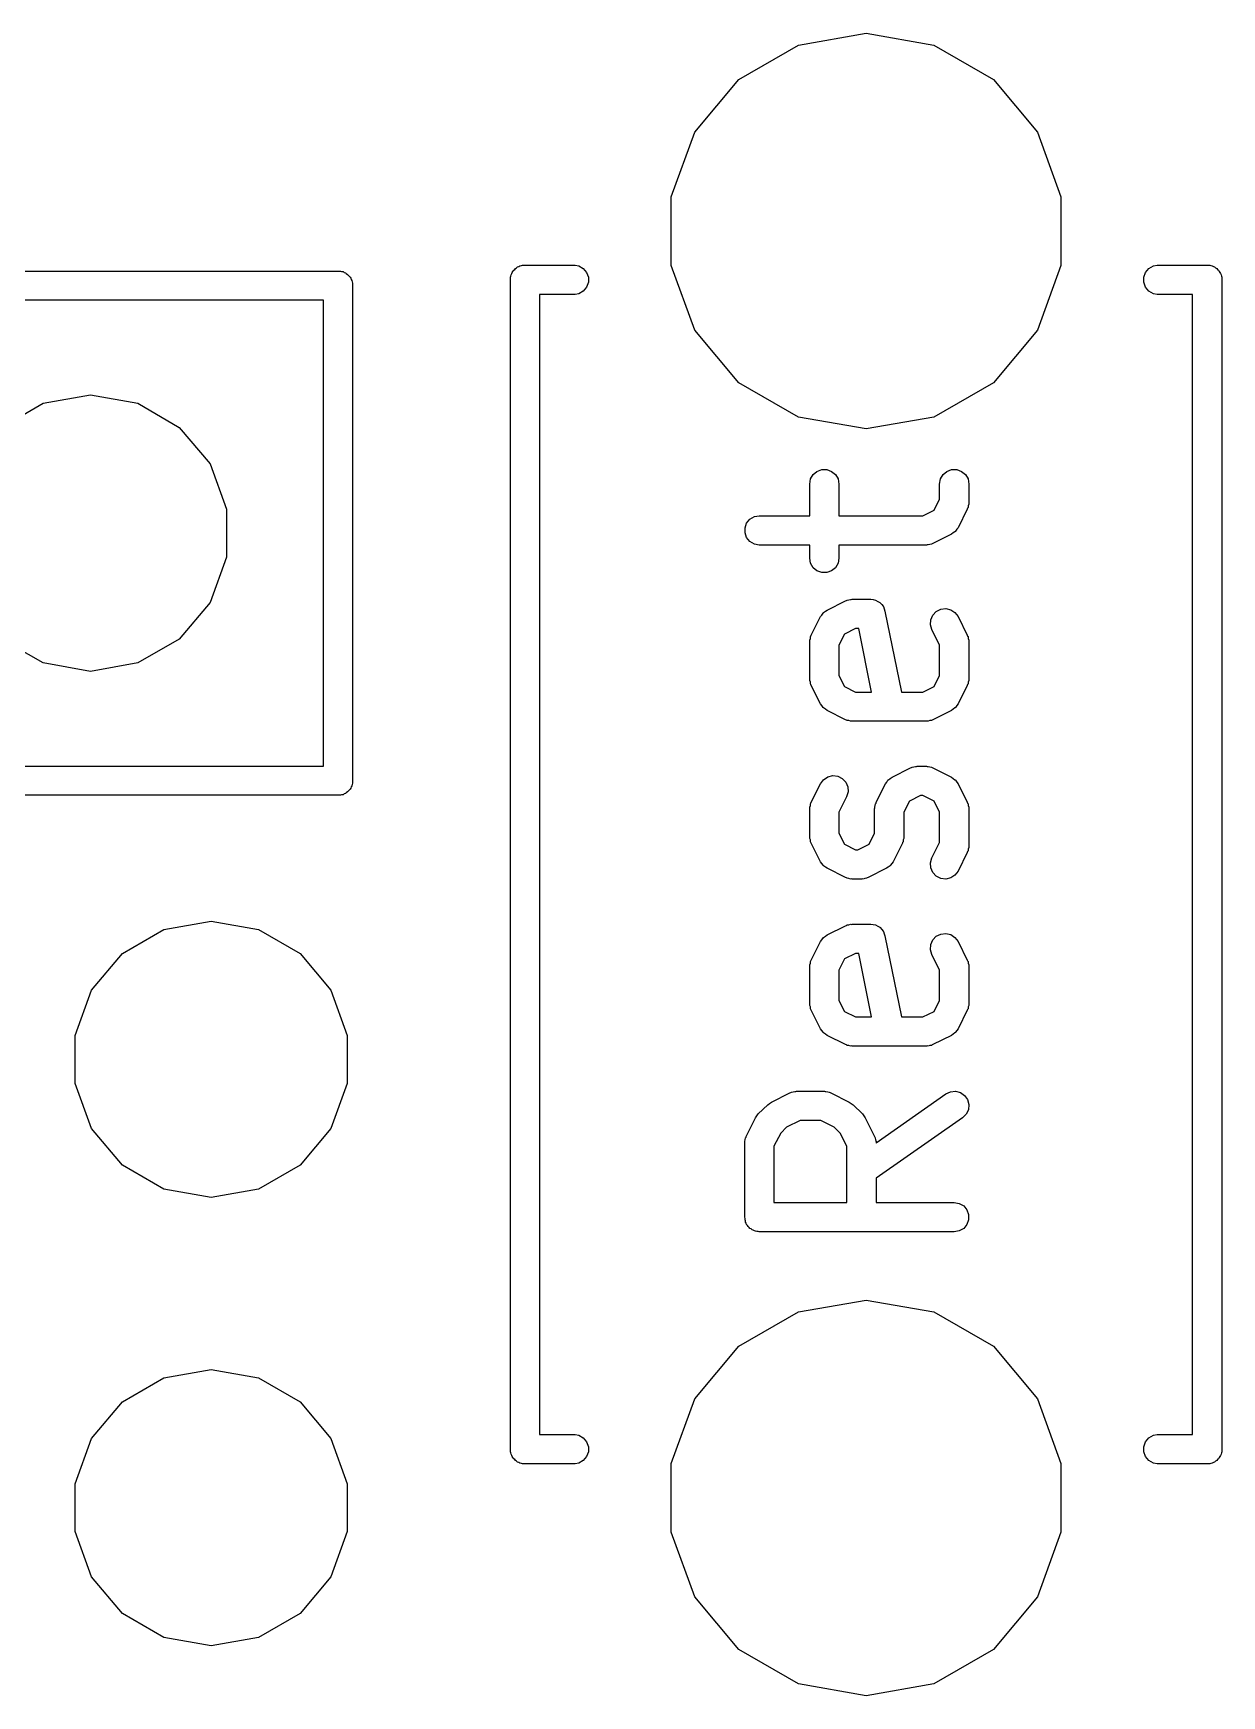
# Model space of a CAD drawing. Extents: x 61 to 195, y -144 to -65.
# Drawn here: x 188.63 to 194.72, y -111.27 to -102.73 of the extents above; entities that cross this region are included whole.
import ezdxf

# ---------------------------------------------------------------- set-up
doc = ezdxf.new("R2010")
doc.units = 0
doc.header["$MEASUREMENT"] = 0
doc.layers.add('BLACK', color=7, linetype='CONTINUOUS')

msp = doc.modelspace()

# ---------------------------------------------------------------- linework, layer by layer
at = {"layer": 'BLACK', "linetype": 'CONTINUOUS'}
for p, q in [((192.553, -102.796), (192.9, -102.735)), ((192.9, -102.735), (193.247, -102.796)), ((192.247, -102.972), (192.553, -102.796)), ((193.247, -102.796), (193.553, -102.972)), ((192.021, -103.242), (192.247, -102.972)), ((193.553, -102.972), (193.779, -103.242)), ((191.9, -103.574), (192.021, -103.242)), ((193.779, -103.242), (193.9, -103.574)), ((191.9, -103.926), (191.9, -103.574)), ((193.9, -103.574), (193.9, -103.926)), ((180.023, -103.955), (190.197, -103.955)), ((190.197, -103.955), (190.203, -103.955)), ((190.197, -103.955), (190.197, -103.955)), ((190.203, -103.955), (190.209, -103.957)), ((190.209, -103.957), (190.216, -103.958)), ((190.216, -103.958), (190.222, -103.962)), ((190.222, -103.962), (190.228, -103.964)), ((190.228, -103.964), (190.233, -103.968)), ((190.233, -103.968), (190.239, -103.972)), ((190.239, -103.972), (190.243, -103.977)), ((190.243, -103.977), (190.248, -103.981)), ((191.077, -103.981), (191.078, -103.974)), ((191.078, -103.974), (191.082, -103.968)), ((191.082, -103.968), (191.084, -103.962)), ((191.084, -103.962), (191.088, -103.957)), ((191.088, -103.957), (191.092, -103.951)), ((191.092, -103.951), (191.097, -103.947)), ((191.097, -103.947), (191.101, -103.942)), ((191.101, -103.942), (191.107, -103.938)), ((191.107, -103.938), (191.112, -103.934)), ((191.112, -103.934), (191.118, -103.932)), ((191.118, -103.932), (191.124, -103.928)), ((191.124, -103.928), (191.131, -103.927)), ((191.131, -103.927), (191.137, -103.925)), ((191.137, -103.925), (191.143, -103.925)), ((191.143, -103.925), (191.143, -103.925)), ((191.143, -103.925), (191.407, -103.925)), ((191.407, -103.925), (191.426, -103.928)), ((191.426, -103.928), (191.449, -103.942)), ((191.449, -103.942), (191.466, -103.962)), ((191.466, -103.962), (191.475, -103.987)), ((192.021, -104.258), (191.9, -103.926)), ((193.9, -103.926), (193.779, -104.258)), ((194.325, -103.987), (194.334, -103.962)), ((194.334, -103.962), (194.351, -103.942)), ((194.351, -103.942), (194.374, -103.928)), ((194.374, -103.928), (194.393, -103.925)), ((194.393, -103.925), (194.657, -103.925)), ((194.657, -103.925), (194.663, -103.925)), ((194.657, -103.925), (194.657, -103.925)), ((194.663, -103.925), (194.669, -103.927)), ((194.669, -103.927), (194.676, -103.928)), ((194.676, -103.928), (194.682, -103.932)), ((194.682, -103.932), (194.688, -103.934)), ((194.688, -103.934), (194.693, -103.938)), ((194.693, -103.938), (194.699, -103.942)), ((194.699, -103.942), (194.703, -103.947)), ((194.703, -103.947), (194.708, -103.951)), ((194.708, -103.951), (194.712, -103.957)), ((194.712, -103.957), (194.716, -103.962)), ((194.716, -103.962), (194.718, -103.968)), ((194.718, -103.968), (194.722, -103.974)), ((194.722, -103.974), (194.723, -103.981)), ((190.248, -103.981), (190.252, -103.987)), ((190.252, -103.987), (190.256, -103.992)), ((190.256, -103.992), (190.258, -103.998)), ((190.258, -103.998), (190.262, -104.004)), ((190.262, -104.004), (190.263, -104.011)), ((190.263, -104.011), (190.265, -104.017)), ((190.265, -104.017), (190.265, -104.023)), ((190.265, -104.023), (190.265, -104.023)), ((190.265, -104.023), (190.265, -106.577)), ((191.075, -103.987), (191.077, -103.981)), ((191.075, -103.993), (191.075, -103.987)), ((191.075, -110.007), (191.075, -103.993)), ((191.449, -104.058), (191.426, -104.072)), ((191.466, -104.038), (191.449, -104.058)), ((191.475, -104.013), (191.466, -104.038)), ((191.475, -103.987), (191.475, -104.013)), ((194.325, -104.013), (194.325, -103.987)), ((194.334, -104.038), (194.325, -104.013)), ((194.351, -104.058), (194.334, -104.038)), ((194.374, -104.072), (194.351, -104.058)), ((194.723, -103.981), (194.725, -103.987)), ((194.725, -103.987), (194.725, -103.993)), ((194.725, -103.993), (194.725, -103.993)), ((194.725, -103.993), (194.725, -110.007)), ((190.115, -104.105), (180.105, -104.105)), ((190.115, -106.495), (190.115, -104.105)), ((191.407, -104.075), (191.225, -104.075)), ((191.225, -104.075), (191.225, -109.925)), ((191.426, -104.072), (191.407, -104.075)), ((194.393, -104.075), (194.374, -104.072)), ((194.575, -104.075), (194.393, -104.075)), ((194.575, -109.925), (194.575, -104.075)), ((192.247, -104.528), (192.021, -104.258)), ((193.779, -104.258), (193.553, -104.528)), ((192.553, -104.704), (192.247, -104.528)), ((193.553, -104.528), (193.247, -104.704)), ((188.464, -104.757), (188.677, -104.633)), ((188.677, -104.633), (188.92, -104.591)), ((188.92, -104.591), (189.163, -104.633)), ((189.163, -104.633), (189.376, -104.757)), ((192.9, -104.765), (192.553, -104.704)), ((193.247, -104.704), (192.9, -104.765)), ((189.376, -104.757), (189.534, -104.945)), ((189.534, -104.945), (189.618, -105.177)), ((192.615, -105.022), (192.628, -104.999)), ((192.628, -104.999), (192.648, -104.983)), ((192.648, -104.983), (192.673, -104.974)), ((192.673, -104.974), (192.699, -104.974)), ((192.699, -104.974), (192.723, -104.983)), ((192.723, -104.983), (192.743, -104.999)), ((192.743, -104.999), (192.756, -105.022)), ((193.282, -105.022), (193.295, -104.999)), ((193.295, -104.999), (193.315, -104.983)), ((193.315, -104.983), (193.339, -104.974)), ((193.339, -104.974), (193.365, -104.974)), ((193.365, -104.974), (193.39, -104.983)), ((193.39, -104.983), (193.41, -104.999)), ((193.41, -104.999), (193.423, -105.022)), ((192.611, -105.048), (192.615, -105.022)), ((192.611, -105.211), (192.611, -105.048)), ((192.756, -105.022), (192.761, -105.048)), ((192.761, -105.048), (192.761, -105.211)), ((193.277, -105.048), (193.282, -105.022)), ((193.277, -105.125), (193.277, -105.048)), ((193.423, -105.022), (193.427, -105.048)), ((193.427, -105.048), (193.427, -105.143)), ((193.249, -105.182), (193.277, -105.125)), ((193.421, -105.172), (193.419, -105.176)), ((193.423, -105.169), (193.421, -105.172)), ((193.424, -105.16), (193.423, -105.169)), ((193.427, -105.151), (193.424, -105.16)), ((193.427, -105.143), (193.427, -105.147)), ((193.427, -105.147), (193.427, -105.151)), ((189.618, -105.177), (189.618, -105.423)), ((192.279, -105.273), (192.287, -105.248)), ((192.287, -105.248), (192.304, -105.228)), ((192.304, -105.228), (192.327, -105.215)), ((192.327, -105.215), (192.352, -105.211)), ((192.352, -105.211), (192.611, -105.211)), ((192.761, -105.211), (193.192, -105.211)), ((193.192, -105.211), (193.249, -105.182)), ((193.419, -105.176), (193.372, -105.272)), ((192.279, -105.299), (192.279, -105.273)), ((192.287, -105.323), (192.279, -105.299)), ((192.304, -105.343), (192.287, -105.323)), ((192.327, -105.356), (192.304, -105.343)), ((193.338, -105.305), (193.243, -105.353)), ((193.347, -105.299), (193.338, -105.305)), ((193.356, -105.293), (193.347, -105.299)), ((193.358, -105.291), (193.356, -105.293)), ((193.359, -105.29), (193.358, -105.291)), ((193.365, -105.28), (193.359, -105.29)), ((193.372, -105.272), (193.365, -105.28)), ((189.618, -105.423), (189.534, -105.655)), ((192.352, -105.361), (192.327, -105.356)), ((192.611, -105.361), (192.352, -105.361)), ((192.611, -105.429), (192.611, -105.361)), ((192.615, -105.454), (192.611, -105.429)), ((192.761, -105.429), (192.756, -105.454)), ((193.21, -105.361), (192.761, -105.361)), ((192.761, -105.361), (192.761, -105.429)), ((193.214, -105.36), (193.21, -105.361)), ((193.218, -105.36), (193.214, -105.36)), ((193.227, -105.358), (193.218, -105.36)), ((193.235, -105.356), (193.227, -105.358)), ((193.239, -105.354), (193.235, -105.356)), ((193.243, -105.353), (193.239, -105.354)), ((192.628, -105.477), (192.615, -105.454)), ((192.648, -105.494), (192.628, -105.477)), ((192.673, -105.502), (192.648, -105.494)), ((192.699, -105.502), (192.673, -105.502)), ((192.723, -105.494), (192.699, -105.502)), ((192.743, -105.477), (192.723, -105.494)), ((192.756, -105.454), (192.743, -105.477)), ((189.534, -105.655), (189.376, -105.843)), ((192.7, -105.695), (192.795, -105.647)), ((192.795, -105.647), (192.799, -105.646)), ((192.799, -105.646), (192.803, -105.644)), ((192.803, -105.644), (192.812, -105.642)), ((192.812, -105.642), (192.82, -105.64)), ((192.82, -105.64), (192.824, -105.64)), ((192.824, -105.64), (192.829, -105.639)), ((192.829, -105.639), (192.924, -105.639)), ((192.924, -105.639), (192.936, -105.641)), ((192.936, -105.641), (192.948, -105.643)), ((192.948, -105.643), (192.949, -105.644)), ((192.949, -105.644), (192.949, -105.644)), ((192.949, -105.644), (192.96, -105.65)), ((192.96, -105.65), (192.971, -105.656)), ((192.971, -105.656), (192.971, -105.656)), ((192.971, -105.656), (192.972, -105.657)), ((192.972, -105.657), (192.98, -105.666)), ((192.98, -105.666), (192.988, -105.675)), ((192.988, -105.675), (192.988, -105.676)), ((192.988, -105.676), (192.989, -105.677)), ((192.989, -105.677), (192.993, -105.688)), ((192.619, -105.824), (192.666, -105.728)), ((192.666, -105.728), (192.673, -105.72)), ((192.673, -105.72), (192.679, -105.71)), ((192.679, -105.71), (192.681, -105.709)), ((192.681, -105.709), (192.682, -105.707)), ((192.682, -105.707), (192.691, -105.701)), ((192.691, -105.701), (192.7, -105.695)), ((192.993, -105.688), (192.997, -105.7)), ((192.997, -105.7), (193.081, -106.115)), ((193.23, -105.77), (193.232, -105.744)), ((193.238, -105.795), (193.23, -105.77)), ((193.232, -105.744), (193.242, -105.721)), ((193.242, -105.721), (193.26, -105.702)), ((193.26, -105.702), (193.283, -105.69)), ((193.283, -105.69), (193.309, -105.687)), ((193.309, -105.687), (193.335, -105.693)), ((193.335, -105.693), (193.356, -105.707)), ((193.356, -105.707), (193.372, -105.728)), ((193.372, -105.728), (193.419, -105.824)), ((188.677, -105.966), (188.464, -105.843)), ((189.376, -105.843), (189.163, -105.966)), ((192.611, -105.849), (192.614, -105.84)), ((192.611, -105.853), (192.611, -105.849)), ((192.611, -105.857), (192.611, -105.853)), ((192.611, -106.048), (192.611, -105.857)), ((192.614, -105.84), (192.615, -105.831)), ((192.615, -105.831), (192.617, -105.828)), ((192.617, -105.828), (192.619, -105.824)), ((192.789, -105.818), (192.761, -105.875)), ((192.846, -105.789), (192.789, -105.818)), ((192.862, -105.789), (192.846, -105.789)), ((192.928, -106.115), (192.862, -105.789)), ((193.277, -105.875), (193.238, -105.795)), ((193.419, -105.824), (193.421, -105.828)), ((193.421, -105.828), (193.423, -105.831)), ((193.423, -105.831), (193.424, -105.84)), ((193.424, -105.84), (193.427, -105.849)), ((193.427, -105.849), (193.427, -105.853)), ((193.427, -105.853), (193.427, -105.857)), ((193.427, -105.857), (193.427, -106.048)), ((192.761, -105.875), (192.761, -106.03)), ((193.277, -106.03), (193.277, -105.875)), ((188.92, -106.009), (188.677, -105.966)), ((189.163, -105.966), (188.92, -106.009)), ((192.611, -106.052), (192.611, -106.048)), ((192.611, -106.056), (192.611, -106.052)), ((192.614, -106.065), (192.611, -106.056)), ((192.615, -106.073), (192.614, -106.065)), ((192.617, -106.077), (192.615, -106.073)), ((192.619, -106.081), (192.617, -106.077)), ((192.666, -106.176), (192.619, -106.081)), ((192.761, -106.03), (192.789, -106.087)), ((192.789, -106.087), (192.846, -106.115)), ((193.192, -106.115), (193.249, -106.087)), ((193.249, -106.087), (193.277, -106.03)), ((193.419, -106.081), (193.372, -106.176)), ((193.421, -106.077), (193.419, -106.081)), ((193.423, -106.073), (193.421, -106.077)), ((193.424, -106.065), (193.423, -106.073)), ((193.427, -106.056), (193.424, -106.065)), ((193.427, -106.048), (193.427, -106.052)), ((193.427, -106.052), (193.427, -106.056)), ((192.673, -106.185), (192.666, -106.176)), ((192.679, -106.194), (192.673, -106.185)), ((192.681, -106.196), (192.679, -106.194)), ((192.682, -106.197), (192.681, -106.196)), ((192.691, -106.203), (192.682, -106.197)), ((192.846, -106.115), (192.928, -106.115)), ((193.081, -106.115), (193.192, -106.115)), ((193.356, -106.197), (193.347, -106.203)), ((193.358, -106.196), (193.356, -106.197)), ((193.359, -106.194), (193.358, -106.196)), ((193.365, -106.185), (193.359, -106.194)), ((193.372, -106.176), (193.365, -106.185)), ((192.7, -106.21), (192.691, -106.203)), ((192.795, -106.258), (192.7, -106.21)), ((192.799, -106.259), (192.795, -106.258)), ((192.803, -106.261), (192.799, -106.259)), ((192.812, -106.262), (192.803, -106.261)), ((192.82, -106.265), (192.812, -106.262)), ((192.824, -106.265), (192.82, -106.265)), ((192.829, -106.265), (192.824, -106.265)), ((193.21, -106.265), (192.829, -106.265)), ((193.214, -106.265), (193.21, -106.265)), ((193.218, -106.265), (193.214, -106.265)), ((193.227, -106.262), (193.218, -106.265)), ((193.235, -106.261), (193.227, -106.262)), ((193.239, -106.259), (193.235, -106.261)), ((193.243, -106.258), (193.239, -106.259)), ((193.338, -106.21), (193.243, -106.258)), ((193.347, -106.203), (193.338, -106.21)), ((180.105, -106.495), (190.115, -106.495)), ((193.033, -106.552), (193.128, -106.504)), ((193.128, -106.504), (193.133, -106.503)), ((193.133, -106.503), (193.136, -106.501)), ((193.136, -106.501), (193.145, -106.499)), ((193.145, -106.499), (193.153, -106.497)), ((193.153, -106.497), (193.158, -106.497)), ((193.158, -106.497), (193.162, -106.496)), ((193.162, -106.496), (193.21, -106.496)), ((193.21, -106.496), (193.214, -106.497)), ((193.214, -106.497), (193.218, -106.497)), ((193.218, -106.497), (193.227, -106.499)), ((193.227, -106.499), (193.235, -106.501)), ((193.235, -106.501), (193.239, -106.503)), ((193.239, -106.503), (193.243, -106.504)), ((193.243, -106.504), (193.338, -106.552)), ((190.243, -106.623), (190.239, -106.628)), ((190.248, -106.619), (190.243, -106.623)), ((190.252, -106.613), (190.248, -106.619)), ((190.256, -106.608), (190.252, -106.613)), ((190.258, -106.602), (190.256, -106.608)), ((190.262, -106.596), (190.258, -106.602)), ((190.263, -106.589), (190.262, -106.596)), ((190.265, -106.583), (190.263, -106.589)), ((190.265, -106.577), (190.265, -106.577)), ((190.265, -106.577), (190.265, -106.583)), ((192.619, -106.681), (192.666, -106.586)), ((192.666, -106.586), (192.682, -106.565)), ((192.682, -106.565), (192.704, -106.55)), ((192.704, -106.55), (192.729, -106.544)), ((192.729, -106.544), (192.755, -106.547)), ((192.755, -106.547), (192.778, -106.559)), ((192.778, -106.559), (192.796, -106.578)), ((192.796, -106.578), (192.806, -106.602)), ((192.806, -106.602), (192.808, -106.628)), ((192.952, -106.681), (193, -106.586)), ((193, -106.586), (193.006, -106.577)), ((193.006, -106.577), (193.012, -106.567)), ((193.012, -106.567), (193.014, -106.566)), ((193.014, -106.566), (193.015, -106.565)), ((193.015, -106.565), (193.024, -106.559)), ((193.024, -106.559), (193.033, -106.552)), ((193.338, -106.552), (193.347, -106.559)), ((193.347, -106.559), (193.356, -106.565)), ((193.356, -106.565), (193.358, -106.566)), ((193.358, -106.566), (193.359, -106.567)), ((193.359, -106.567), (193.365, -106.577)), ((193.365, -106.577), (193.372, -106.586)), ((193.372, -106.586), (193.419, -106.681)), ((190.197, -106.645), (180.023, -106.645)), ((190.203, -106.645), (190.197, -106.645)), ((190.197, -106.645), (190.197, -106.645)), ((190.209, -106.643), (190.203, -106.645)), ((190.216, -106.642), (190.209, -106.643)), ((190.222, -106.638), (190.216, -106.642)), ((190.228, -106.636), (190.222, -106.638)), ((190.233, -106.632), (190.228, -106.636)), ((190.239, -106.628), (190.233, -106.632)), ((192.611, -106.706), (192.614, -106.697)), ((192.611, -106.71), (192.611, -106.706)), ((192.611, -106.714), (192.611, -106.71)), ((192.614, -106.697), (192.615, -106.689)), ((192.615, -106.689), (192.617, -106.685)), ((192.617, -106.685), (192.619, -106.681)), ((192.8, -106.653), (192.761, -106.732)), ((192.808, -106.628), (192.8, -106.653)), ((192.944, -106.714), (192.945, -106.71)), ((192.945, -106.706), (192.947, -106.697)), ((192.945, -106.71), (192.945, -106.706)), ((192.947, -106.697), (192.949, -106.689)), ((192.949, -106.689), (192.951, -106.685)), ((192.951, -106.685), (192.952, -106.681)), ((193.123, -106.675), (193.094, -106.732)), ((193.18, -106.646), (193.123, -106.675)), ((193.192, -106.646), (193.18, -106.646)), ((193.249, -106.675), (193.192, -106.646)), ((193.277, -106.732), (193.249, -106.675)), ((193.419, -106.681), (193.421, -106.685)), ((193.421, -106.685), (193.423, -106.689)), ((193.423, -106.689), (193.424, -106.697)), ((193.424, -106.697), (193.427, -106.706)), ((193.427, -106.706), (193.427, -106.71)), ((193.427, -106.71), (193.427, -106.714)), ((192.611, -106.857), (192.611, -106.714)), ((192.761, -106.732), (192.761, -106.839)), ((192.944, -106.839), (192.944, -106.714)), ((193.094, -106.732), (193.094, -106.857)), ((193.277, -106.887), (193.277, -106.732)), ((193.427, -106.714), (193.427, -106.905)), ((192.611, -106.861), (192.611, -106.857)), ((192.611, -106.866), (192.611, -106.861)), ((192.614, -106.874), (192.611, -106.866)), ((192.615, -106.883), (192.614, -106.874)), ((192.761, -106.839), (192.789, -106.896)), ((192.916, -106.896), (192.944, -106.839)), ((193.091, -106.874), (193.09, -106.883)), ((193.094, -106.866), (193.091, -106.874)), ((193.094, -106.857), (193.093, -106.861)), ((193.093, -106.861), (193.094, -106.866)), ((192.617, -106.887), (192.615, -106.883)), ((192.619, -106.891), (192.617, -106.887)), ((192.666, -106.986), (192.619, -106.891)), ((192.789, -106.896), (192.846, -106.925)), ((192.846, -106.925), (192.858, -106.925)), ((192.858, -106.925), (192.916, -106.896)), ((193.086, -106.891), (193.039, -106.986)), ((193.087, -106.887), (193.086, -106.891)), ((193.09, -106.883), (193.087, -106.887)), ((193.23, -106.991), (193.238, -106.966)), ((193.238, -106.966), (193.277, -106.887)), ((193.419, -106.938), (193.372, -107.034)), ((193.421, -106.934), (193.419, -106.938)), ((193.423, -106.93), (193.421, -106.934)), ((193.424, -106.922), (193.423, -106.93)), ((193.427, -106.913), (193.424, -106.922)), ((193.427, -106.905), (193.427, -106.909)), ((193.427, -106.909), (193.427, -106.913)), ((192.673, -106.995), (192.666, -106.986)), ((192.679, -107.004), (192.673, -106.995)), ((192.681, -107.005), (192.679, -107.004)), ((192.682, -107.007), (192.681, -107.005)), ((192.691, -107.013), (192.682, -107.007)), ((192.7, -107.019), (192.691, -107.013)), ((192.795, -107.067), (192.7, -107.019)), ((193.005, -107.019), (192.91, -107.067)), ((193.014, -107.013), (193.005, -107.019)), ((193.023, -107.007), (193.014, -107.013)), ((193.024, -107.005), (193.023, -107.007)), ((193.026, -107.004), (193.024, -107.005)), ((193.032, -106.995), (193.026, -107.004)), ((193.039, -106.986), (193.032, -106.995)), ((193.232, -107.017), (193.23, -106.991)), ((193.242, -107.041), (193.232, -107.017)), ((193.26, -107.06), (193.242, -107.041)), ((193.372, -107.034), (193.356, -107.054)), ((192.799, -107.068), (192.795, -107.067)), ((192.803, -107.07), (192.799, -107.068)), ((192.812, -107.072), (192.803, -107.07)), ((192.82, -107.075), (192.812, -107.072)), ((192.824, -107.074), (192.82, -107.075)), ((192.829, -107.075), (192.824, -107.074)), ((192.876, -107.075), (192.829, -107.075)), ((192.88, -107.074), (192.876, -107.075)), ((192.885, -107.075), (192.88, -107.074)), ((192.893, -107.072), (192.885, -107.075)), ((192.902, -107.07), (192.893, -107.072)), ((192.906, -107.068), (192.902, -107.07)), ((192.91, -107.067), (192.906, -107.068)), ((193.283, -107.072), (193.26, -107.06)), ((193.309, -107.075), (193.283, -107.072)), ((193.335, -107.069), (193.309, -107.075)), ((193.356, -107.054), (193.335, -107.069)), ((189.297, -107.334), (189.54, -107.291)), ((189.54, -107.291), (189.783, -107.334)), ((192.812, -107.309), (192.82, -107.306)), ((192.82, -107.306), (192.824, -107.307)), ((192.824, -107.307), (192.829, -107.306)), ((192.829, -107.306), (192.924, -107.306)), ((192.924, -107.306), (192.936, -107.308)), ((189.084, -107.457), (189.297, -107.334)), ((189.783, -107.334), (189.996, -107.457)), ((192.666, -107.395), (192.673, -107.386)), ((192.673, -107.386), (192.679, -107.377)), ((192.679, -107.377), (192.681, -107.376)), ((192.681, -107.376), (192.682, -107.374)), ((192.682, -107.374), (192.691, -107.368)), ((192.691, -107.368), (192.7, -107.361)), ((192.7, -107.361), (192.795, -107.314)), ((192.795, -107.314), (192.799, -107.313)), ((192.799, -107.313), (192.803, -107.31)), ((192.803, -107.31), (192.812, -107.309)), ((192.936, -107.308), (192.948, -107.31)), ((192.948, -107.31), (192.949, -107.31)), ((192.949, -107.31), (192.949, -107.31)), ((192.949, -107.31), (192.96, -107.317)), ((192.96, -107.317), (192.971, -107.322)), ((192.971, -107.322), (192.971, -107.323)), ((192.971, -107.323), (192.972, -107.323)), ((192.972, -107.323), (192.98, -107.333)), ((192.98, -107.333), (192.988, -107.342)), ((192.988, -107.342), (192.988, -107.343)), ((192.988, -107.343), (192.989, -107.343)), ((192.989, -107.343), (192.993, -107.355)), ((192.993, -107.355), (192.997, -107.366)), ((192.997, -107.366), (193.081, -107.782)), ((193.232, -107.411), (193.242, -107.387)), ((193.242, -107.387), (193.26, -107.368)), ((193.26, -107.368), (193.283, -107.357)), ((193.283, -107.357), (193.309, -107.354)), ((193.309, -107.354), (193.335, -107.36)), ((193.335, -107.36), (193.356, -107.374)), ((193.356, -107.374), (193.372, -107.395)), ((188.926, -107.645), (189.084, -107.457)), ((189.996, -107.457), (190.154, -107.645)), ((192.619, -107.49), (192.666, -107.395)), ((192.846, -107.456), (192.789, -107.484)), ((192.862, -107.456), (192.846, -107.456)), ((192.928, -107.782), (192.862, -107.456)), ((193.23, -107.437), (193.232, -107.411)), ((193.238, -107.462), (193.23, -107.437)), ((193.277, -107.542), (193.238, -107.462)), ((193.372, -107.395), (193.419, -107.49)), ((192.611, -107.515), (192.614, -107.507)), ((192.611, -107.52), (192.611, -107.515)), ((192.611, -107.524), (192.611, -107.52)), ((192.611, -107.714), (192.611, -107.524)), ((192.614, -107.507), (192.615, -107.498)), ((192.615, -107.498), (192.617, -107.494)), ((192.617, -107.494), (192.619, -107.49)), ((192.789, -107.484), (192.761, -107.542)), ((192.761, -107.542), (192.761, -107.697)), ((193.277, -107.697), (193.277, -107.542)), ((193.419, -107.49), (193.421, -107.494)), ((193.421, -107.494), (193.423, -107.498)), ((193.423, -107.498), (193.424, -107.507)), ((193.424, -107.507), (193.427, -107.515)), ((193.427, -107.515), (193.427, -107.52)), ((193.427, -107.52), (193.427, -107.524)), ((193.427, -107.524), (193.427, -107.714)), ((188.841, -107.877), (188.926, -107.645)), ((190.154, -107.645), (190.238, -107.877)), ((192.611, -107.719), (192.611, -107.714)), ((192.611, -107.723), (192.611, -107.719)), ((192.614, -107.731), (192.611, -107.723)), ((192.615, -107.74), (192.614, -107.731)), ((192.761, -107.697), (192.789, -107.754)), ((193.249, -107.754), (193.277, -107.697)), ((193.424, -107.731), (193.423, -107.74)), ((193.427, -107.723), (193.424, -107.731)), ((193.427, -107.714), (193.427, -107.719)), ((193.427, -107.719), (193.427, -107.723)), ((192.617, -107.744), (192.615, -107.74)), ((192.619, -107.748), (192.617, -107.744)), ((192.666, -107.843), (192.619, -107.748)), ((192.789, -107.754), (192.846, -107.782)), ((192.846, -107.782), (192.928, -107.782)), ((193.081, -107.782), (193.192, -107.782)), ((193.192, -107.782), (193.249, -107.754)), ((193.419, -107.748), (193.372, -107.843)), ((193.421, -107.744), (193.419, -107.748)), ((193.423, -107.74), (193.421, -107.744)), ((188.841, -108.123), (188.841, -107.877)), ((190.238, -107.877), (190.238, -108.123)), ((192.673, -107.852), (192.666, -107.843)), ((192.679, -107.861), (192.673, -107.852)), ((192.681, -107.862), (192.679, -107.861)), ((192.682, -107.864), (192.681, -107.862)), ((192.691, -107.87), (192.682, -107.864)), ((192.7, -107.877), (192.691, -107.87)), ((192.795, -107.924), (192.7, -107.877)), ((193.338, -107.877), (193.243, -107.924)), ((193.347, -107.87), (193.338, -107.877)), ((193.356, -107.864), (193.347, -107.87)), ((193.358, -107.862), (193.356, -107.864)), ((193.359, -107.861), (193.358, -107.862)), ((193.365, -107.852), (193.359, -107.861)), ((193.372, -107.843), (193.365, -107.852)), ((192.799, -107.925), (192.795, -107.924)), ((192.803, -107.928), (192.799, -107.925)), ((192.812, -107.929), (192.803, -107.928)), ((192.82, -107.932), (192.812, -107.929)), ((192.824, -107.931), (192.82, -107.932)), ((192.829, -107.932), (192.824, -107.931)), ((193.21, -107.932), (192.829, -107.932)), ((193.214, -107.931), (193.21, -107.932)), ((193.218, -107.932), (193.214, -107.931)), ((193.227, -107.929), (193.218, -107.932)), ((193.235, -107.928), (193.227, -107.929)), ((193.239, -107.925), (193.235, -107.928)), ((193.243, -107.924), (193.239, -107.925)), ((188.926, -108.355), (188.841, -108.123)), ((190.238, -108.123), (190.154, -108.355)), ((192.347, -108.28), (192.395, -108.233)), ((192.395, -108.233), (192.404, -108.226)), ((192.404, -108.226), (192.414, -108.219)), ((192.414, -108.219), (192.509, -108.171)), ((192.509, -108.171), (192.513, -108.17)), ((192.513, -108.17), (192.517, -108.168)), ((192.517, -108.168), (192.526, -108.166)), ((192.526, -108.166), (192.534, -108.164)), ((192.534, -108.164), (192.539, -108.164)), ((192.539, -108.164), (192.543, -108.163)), ((192.543, -108.163), (192.686, -108.163)), ((192.686, -108.163), (192.69, -108.164)), ((192.69, -108.164), (192.694, -108.164)), ((192.694, -108.164), (192.703, -108.166)), ((192.703, -108.166), (192.711, -108.168)), ((192.711, -108.168), (192.715, -108.17)), ((192.715, -108.17), (192.719, -108.171)), ((192.719, -108.171), (192.814, -108.219)), ((192.814, -108.219), (192.824, -108.226)), ((192.824, -108.226), (192.834, -108.233)), ((192.834, -108.233), (192.882, -108.28)), ((192.951, -108.428), (193.309, -108.177)), ((193.309, -108.177), (193.333, -108.166)), ((193.333, -108.166), (193.359, -108.163)), ((193.359, -108.163), (193.384, -108.17)), ((193.384, -108.17), (193.405, -108.185)), ((193.405, -108.185), (193.42, -108.206)), ((193.42, -108.206), (193.427, -108.232)), ((193.427, -108.232), (193.425, -108.258)), ((192.285, -108.395), (192.333, -108.3)), ((192.333, -108.3), (192.34, -108.29)), ((192.34, -108.29), (192.347, -108.28)), ((192.561, -108.313), (192.492, -108.347)), ((192.668, -108.313), (192.561, -108.313)), ((192.737, -108.347), (192.668, -108.313)), ((192.882, -108.28), (192.888, -108.29)), ((192.888, -108.29), (192.896, -108.3)), ((192.896, -108.3), (192.943, -108.395)), ((193.395, -108.3), (192.951, -108.61)), ((193.414, -108.281), (193.395, -108.3)), ((193.425, -108.258), (193.414, -108.281)), ((189.084, -108.543), (188.926, -108.355)), ((190.154, -108.355), (189.996, -108.543)), ((192.278, -108.42), (192.28, -108.412)), ((192.28, -108.412), (192.282, -108.403)), ((192.282, -108.403), (192.284, -108.399)), ((192.284, -108.399), (192.285, -108.395)), ((192.462, -108.378), (192.427, -108.446)), ((192.492, -108.347), (192.462, -108.378)), ((192.767, -108.378), (192.737, -108.347)), ((192.801, -108.446), (192.767, -108.378)), ((192.943, -108.395), (192.945, -108.399)), ((192.945, -108.399), (192.947, -108.403)), ((192.947, -108.403), (192.948, -108.412)), ((192.948, -108.412), (192.951, -108.42)), ((192.277, -108.429), (192.278, -108.424)), ((192.277, -108.81), (192.277, -108.429)), ((192.278, -108.424), (192.278, -108.42)), ((192.427, -108.446), (192.427, -108.735)), ((192.801, -108.735), (192.801, -108.446)), ((192.951, -108.42), (192.95, -108.424)), ((192.95, -108.424), (192.951, -108.428)), ((189.297, -108.666), (189.084, -108.543)), ((189.996, -108.543), (189.783, -108.666)), ((189.54, -108.709), (189.297, -108.666)), ((189.783, -108.666), (189.54, -108.709)), ((192.951, -108.61), (192.951, -108.735)), ((192.427, -108.735), (192.801, -108.735)), ((192.951, -108.735), (193.352, -108.735)), ((193.352, -108.735), (193.378, -108.739)), ((193.378, -108.739), (193.401, -108.752)), ((193.401, -108.752), (193.417, -108.772)), ((192.279, -108.816), (192.277, -108.81)), ((192.279, -108.823), (192.279, -108.816)), ((192.281, -108.829), (192.279, -108.823)), ((192.282, -108.835), (192.281, -108.829)), ((192.285, -108.841), (192.282, -108.835)), ((192.287, -108.847), (192.285, -108.841)), ((193.417, -108.772), (193.426, -108.796)), ((193.426, -108.823), (193.417, -108.847)), ((193.426, -108.796), (193.426, -108.823)), ((192.292, -108.852), (192.287, -108.847)), ((192.295, -108.858), (192.292, -108.852)), ((192.3, -108.862), (192.295, -108.858)), ((192.304, -108.867), (192.3, -108.862)), ((192.31, -108.87), (192.304, -108.867)), ((192.315, -108.874), (192.31, -108.87)), ((192.321, -108.877), (192.315, -108.874)), ((192.327, -108.88), (192.321, -108.877)), ((192.333, -108.881), (192.327, -108.88)), ((192.339, -108.883), (192.333, -108.881)), ((192.346, -108.883), (192.339, -108.883)), ((192.352, -108.885), (192.346, -108.883)), ((193.352, -108.885), (192.352, -108.885)), ((193.378, -108.88), (193.352, -108.885)), ((193.401, -108.867), (193.378, -108.88)), ((193.417, -108.847), (193.401, -108.867)), ((192.553, -109.296), (192.9, -109.235)), ((192.9, -109.235), (193.247, -109.296)), ((192.247, -109.472), (192.553, -109.296)), ((193.247, -109.296), (193.553, -109.472)), ((192.021, -109.742), (192.247, -109.472)), ((193.553, -109.472), (193.779, -109.742)), ((189.297, -109.633), (189.54, -109.591)), ((189.54, -109.591), (189.783, -109.633)), ((189.084, -109.757), (189.297, -109.633)), ((189.783, -109.633), (189.996, -109.757)), ((188.926, -109.945), (189.084, -109.757)), ((189.996, -109.757), (190.154, -109.945)), ((191.9, -110.074), (192.021, -109.742)), ((193.779, -109.742), (193.9, -110.074)), ((188.841, -110.177), (188.926, -109.945)), ((190.154, -109.945), (190.238, -110.177)), ((191.225, -109.925), (191.407, -109.925)), ((191.407, -109.925), (191.426, -109.928)), ((191.426, -109.928), (191.449, -109.942)), ((191.449, -109.942), (191.466, -109.962)), ((194.334, -109.962), (194.351, -109.942)), ((194.351, -109.942), (194.374, -109.928)), ((194.374, -109.928), (194.393, -109.925)), ((194.393, -109.925), (194.575, -109.925)), ((191.075, -110.013), (191.075, -110.007)), ((191.075, -110.007), (191.075, -110.007)), ((191.077, -110.019), (191.075, -110.013)), ((191.078, -110.026), (191.077, -110.019)), ((191.082, -110.032), (191.078, -110.026)), ((191.084, -110.038), (191.082, -110.032)), ((191.466, -109.962), (191.475, -109.987)), ((191.475, -110.013), (191.466, -110.038)), ((191.475, -109.987), (191.475, -110.013)), ((194.325, -109.987), (194.334, -109.962)), ((194.325, -110.013), (194.325, -109.987)), ((194.334, -110.038), (194.325, -110.013)), ((194.718, -110.032), (194.716, -110.038)), ((194.722, -110.026), (194.718, -110.032)), ((194.723, -110.019), (194.722, -110.026)), ((194.725, -110.013), (194.723, -110.019)), ((194.725, -110.007), (194.725, -110.007)), ((194.725, -110.007), (194.725, -110.013)), ((191.088, -110.043), (191.084, -110.038)), ((191.092, -110.049), (191.088, -110.043)), ((191.097, -110.053), (191.092, -110.049)), ((191.101, -110.058), (191.097, -110.053)), ((191.107, -110.062), (191.101, -110.058)), ((191.112, -110.066), (191.107, -110.062)), ((191.118, -110.068), (191.112, -110.066)), ((191.124, -110.072), (191.118, -110.068)), ((191.131, -110.073), (191.124, -110.072)), ((191.137, -110.075), (191.131, -110.073)), ((191.143, -110.075), (191.137, -110.075)), ((191.407, -110.075), (191.143, -110.075)), ((191.143, -110.075), (191.143, -110.075)), ((191.426, -110.072), (191.407, -110.075)), ((191.449, -110.058), (191.426, -110.072)), ((191.466, -110.038), (191.449, -110.058)), ((191.9, -110.426), (191.9, -110.074)), ((193.9, -110.074), (193.9, -110.426)), ((194.351, -110.058), (194.334, -110.038)), ((194.374, -110.072), (194.351, -110.058)), ((194.393, -110.075), (194.374, -110.072)), ((194.657, -110.075), (194.393, -110.075)), ((194.663, -110.075), (194.657, -110.075)), ((194.657, -110.075), (194.657, -110.075)), ((194.669, -110.073), (194.663, -110.075)), ((194.676, -110.072), (194.669, -110.073)), ((194.682, -110.068), (194.676, -110.072)), ((194.688, -110.066), (194.682, -110.068)), ((194.693, -110.062), (194.688, -110.066)), ((194.699, -110.058), (194.693, -110.062)), ((194.703, -110.053), (194.699, -110.058)), ((194.708, -110.049), (194.703, -110.053)), ((194.712, -110.043), (194.708, -110.049)), ((194.716, -110.038), (194.712, -110.043)), ((188.841, -110.423), (188.841, -110.177)), ((190.238, -110.177), (190.238, -110.423)), ((188.926, -110.655), (188.841, -110.423)), ((190.238, -110.423), (190.154, -110.655)), ((192.021, -110.758), (191.9, -110.426)), ((193.9, -110.426), (193.779, -110.758)), ((189.084, -110.843), (188.926, -110.655)), ((190.154, -110.655), (189.996, -110.843)), ((192.247, -111.028), (192.021, -110.758)), ((193.779, -110.758), (193.553, -111.028)), ((189.297, -110.966), (189.084, -110.843)), ((189.996, -110.843), (189.783, -110.966)), ((189.54, -111.009), (189.297, -110.966)), ((189.783, -110.966), (189.54, -111.009)), ((192.553, -111.204), (192.247, -111.028)), ((193.553, -111.028), (193.247, -111.204)), ((192.9, -111.265), (192.553, -111.204)), ((193.247, -111.204), (192.9, -111.265))]:
    msp.add_line(p, q, dxfattribs=at)

doc.saveas('drawing.dxf')
